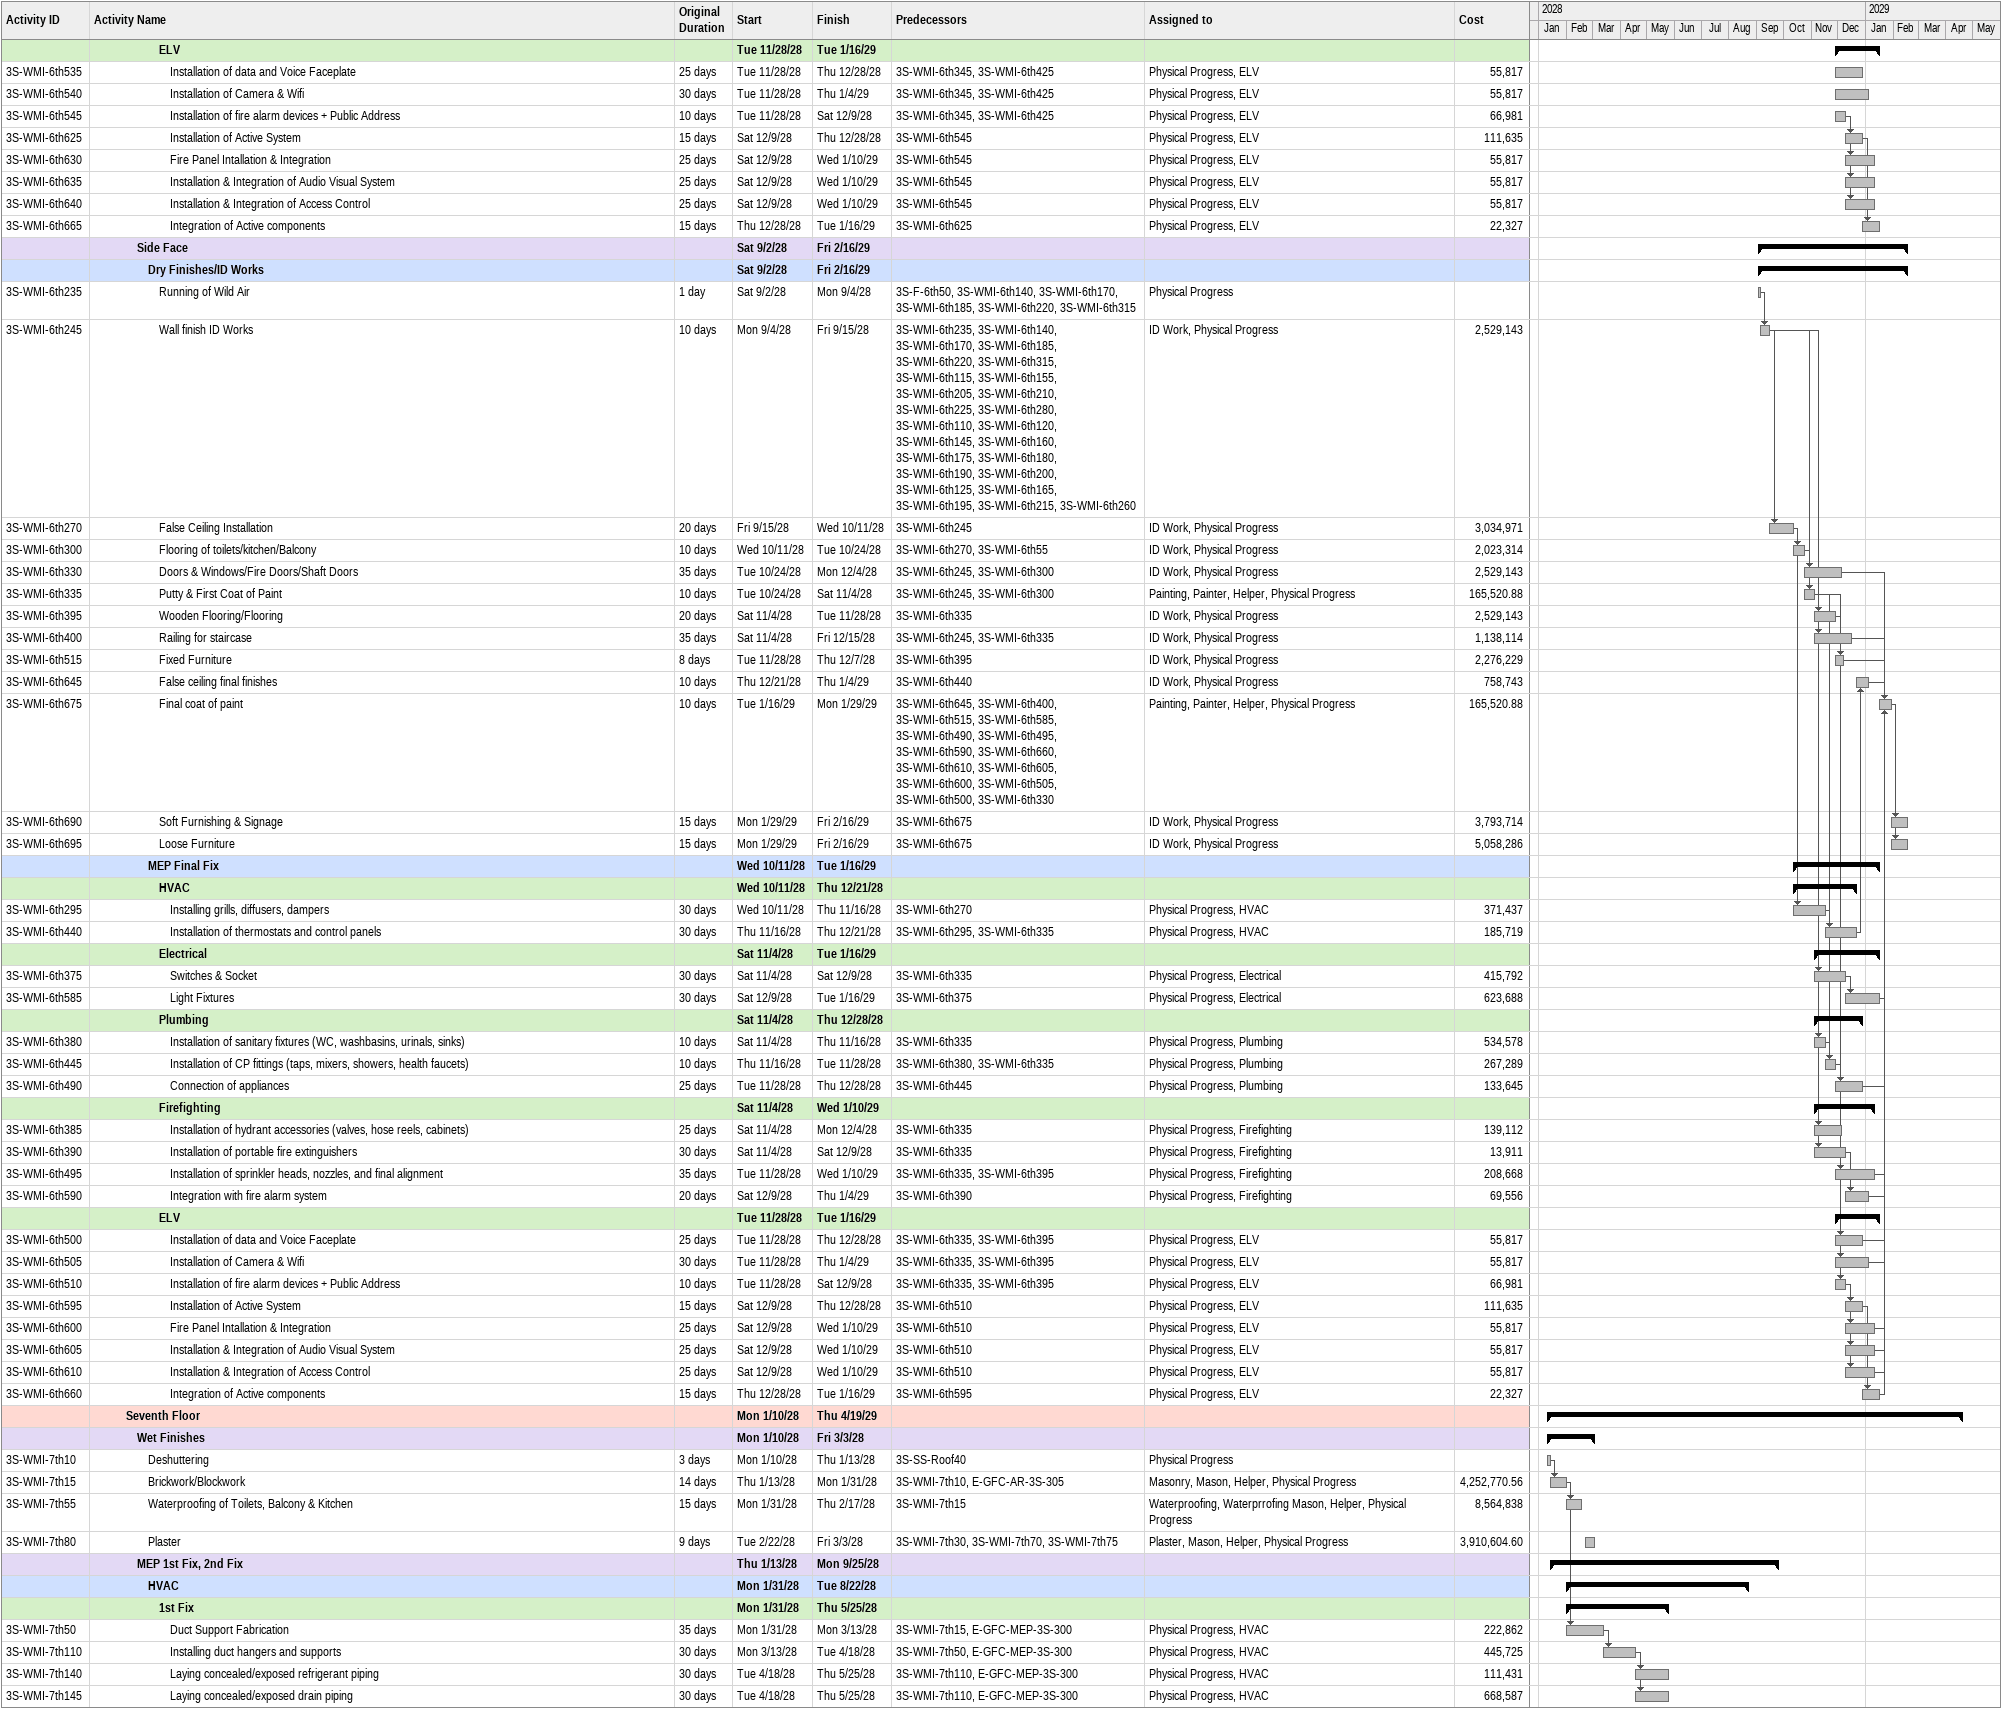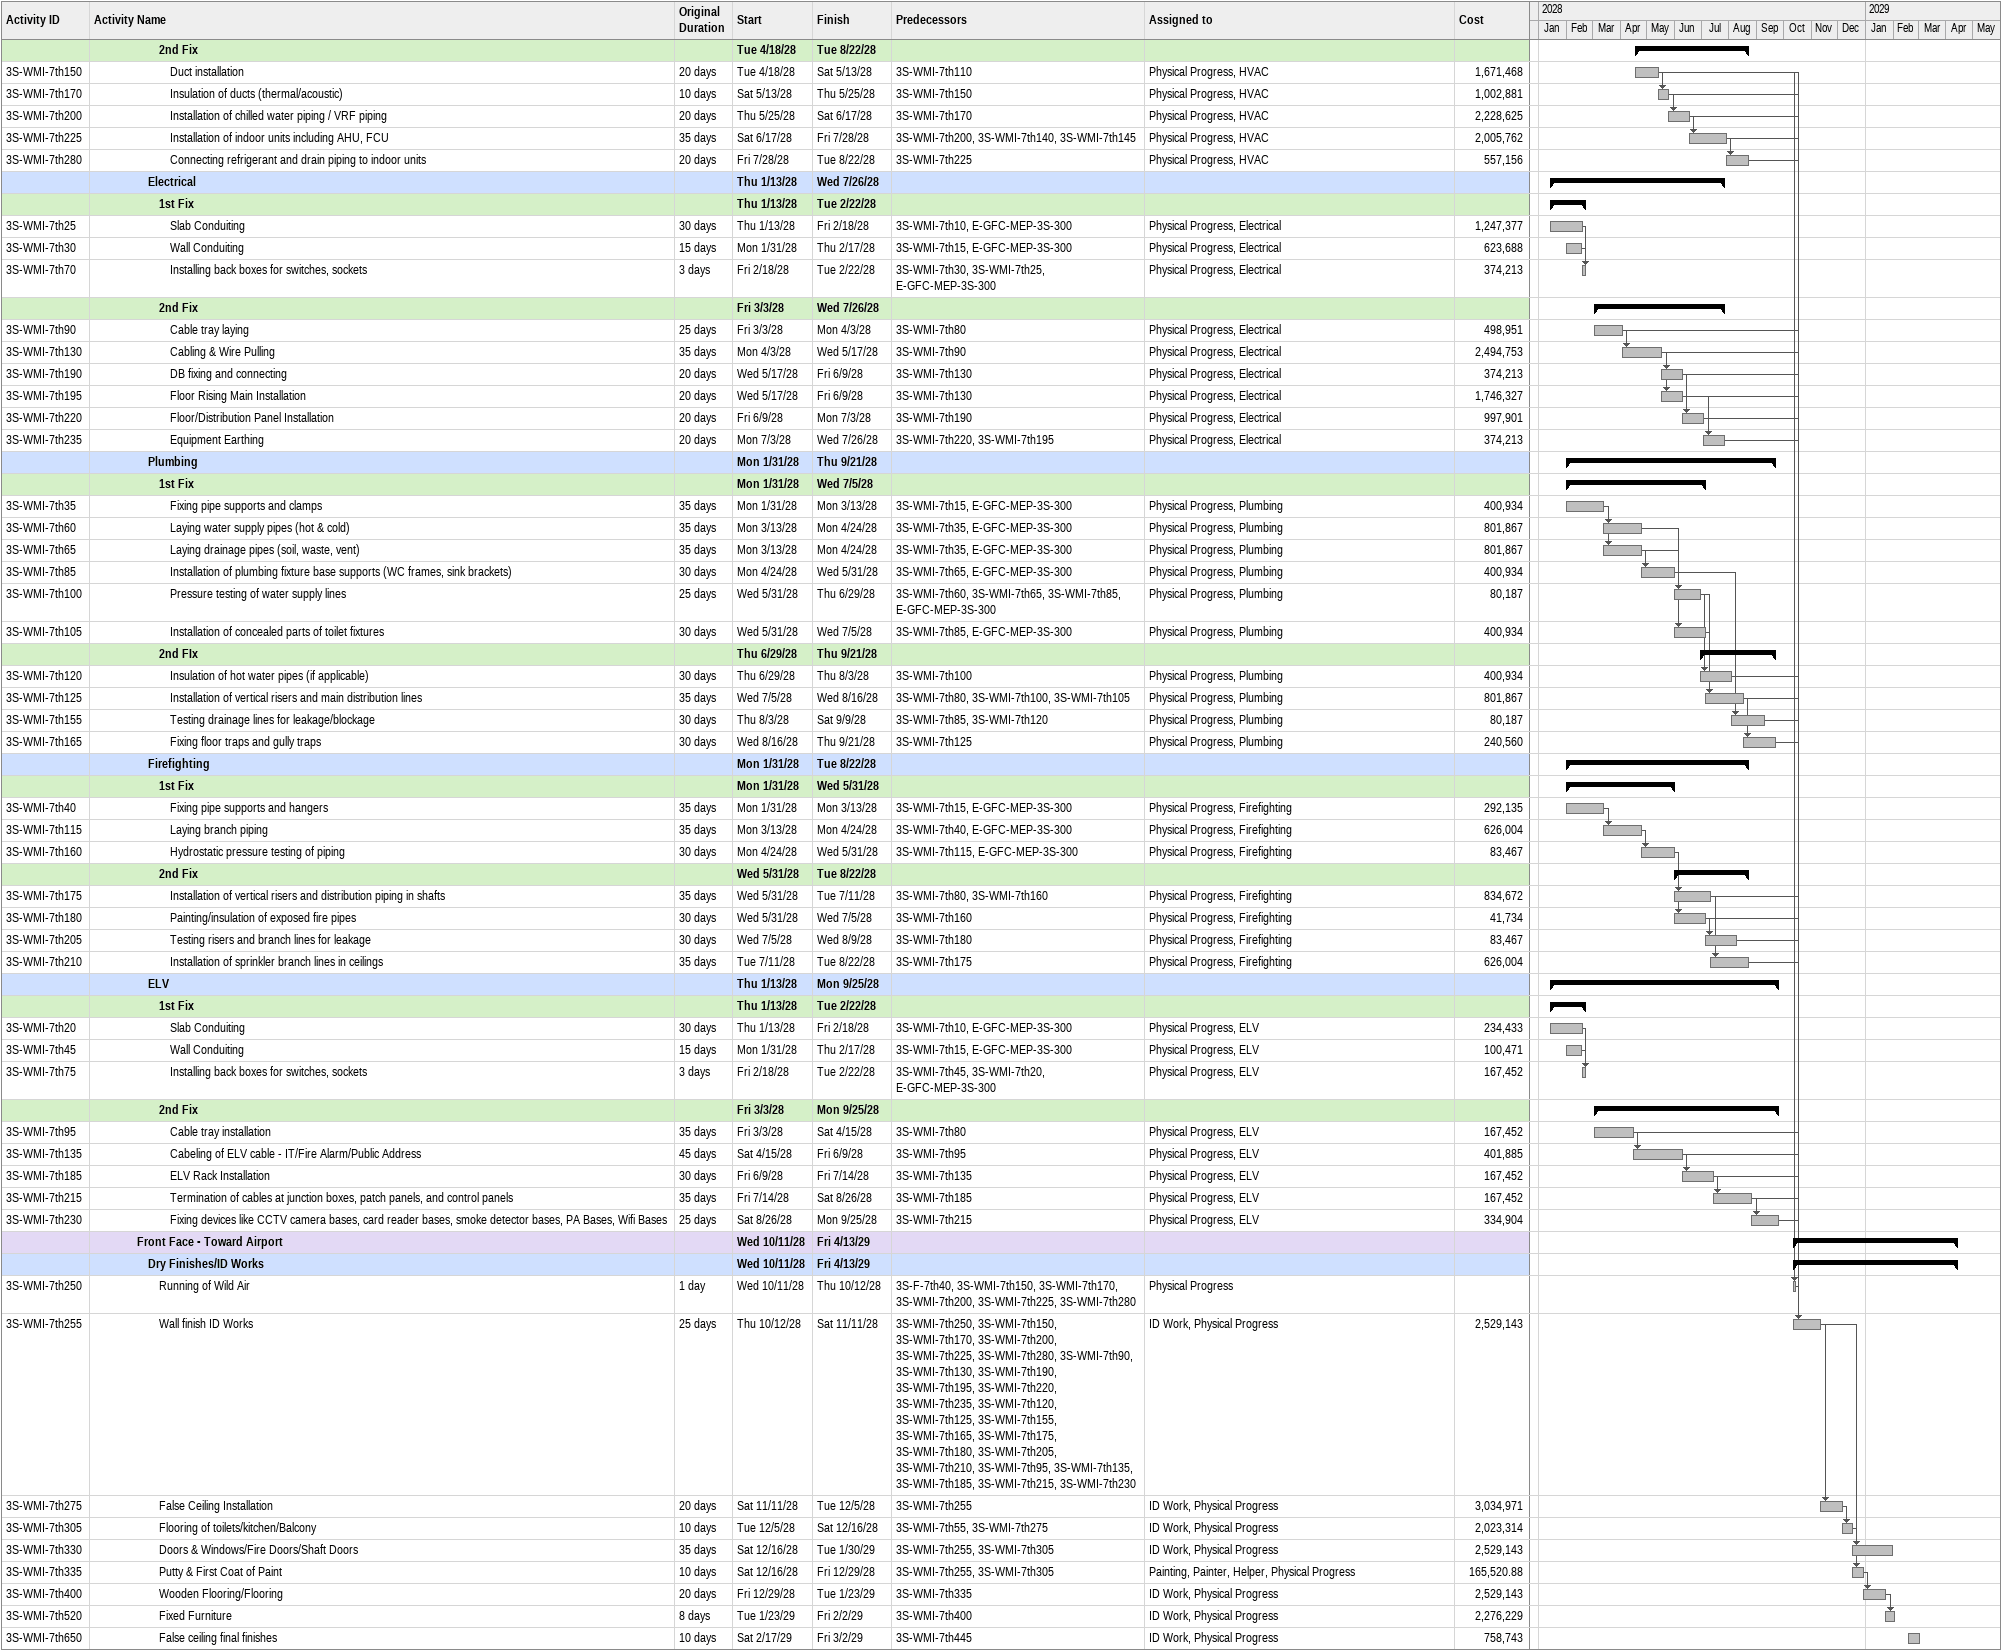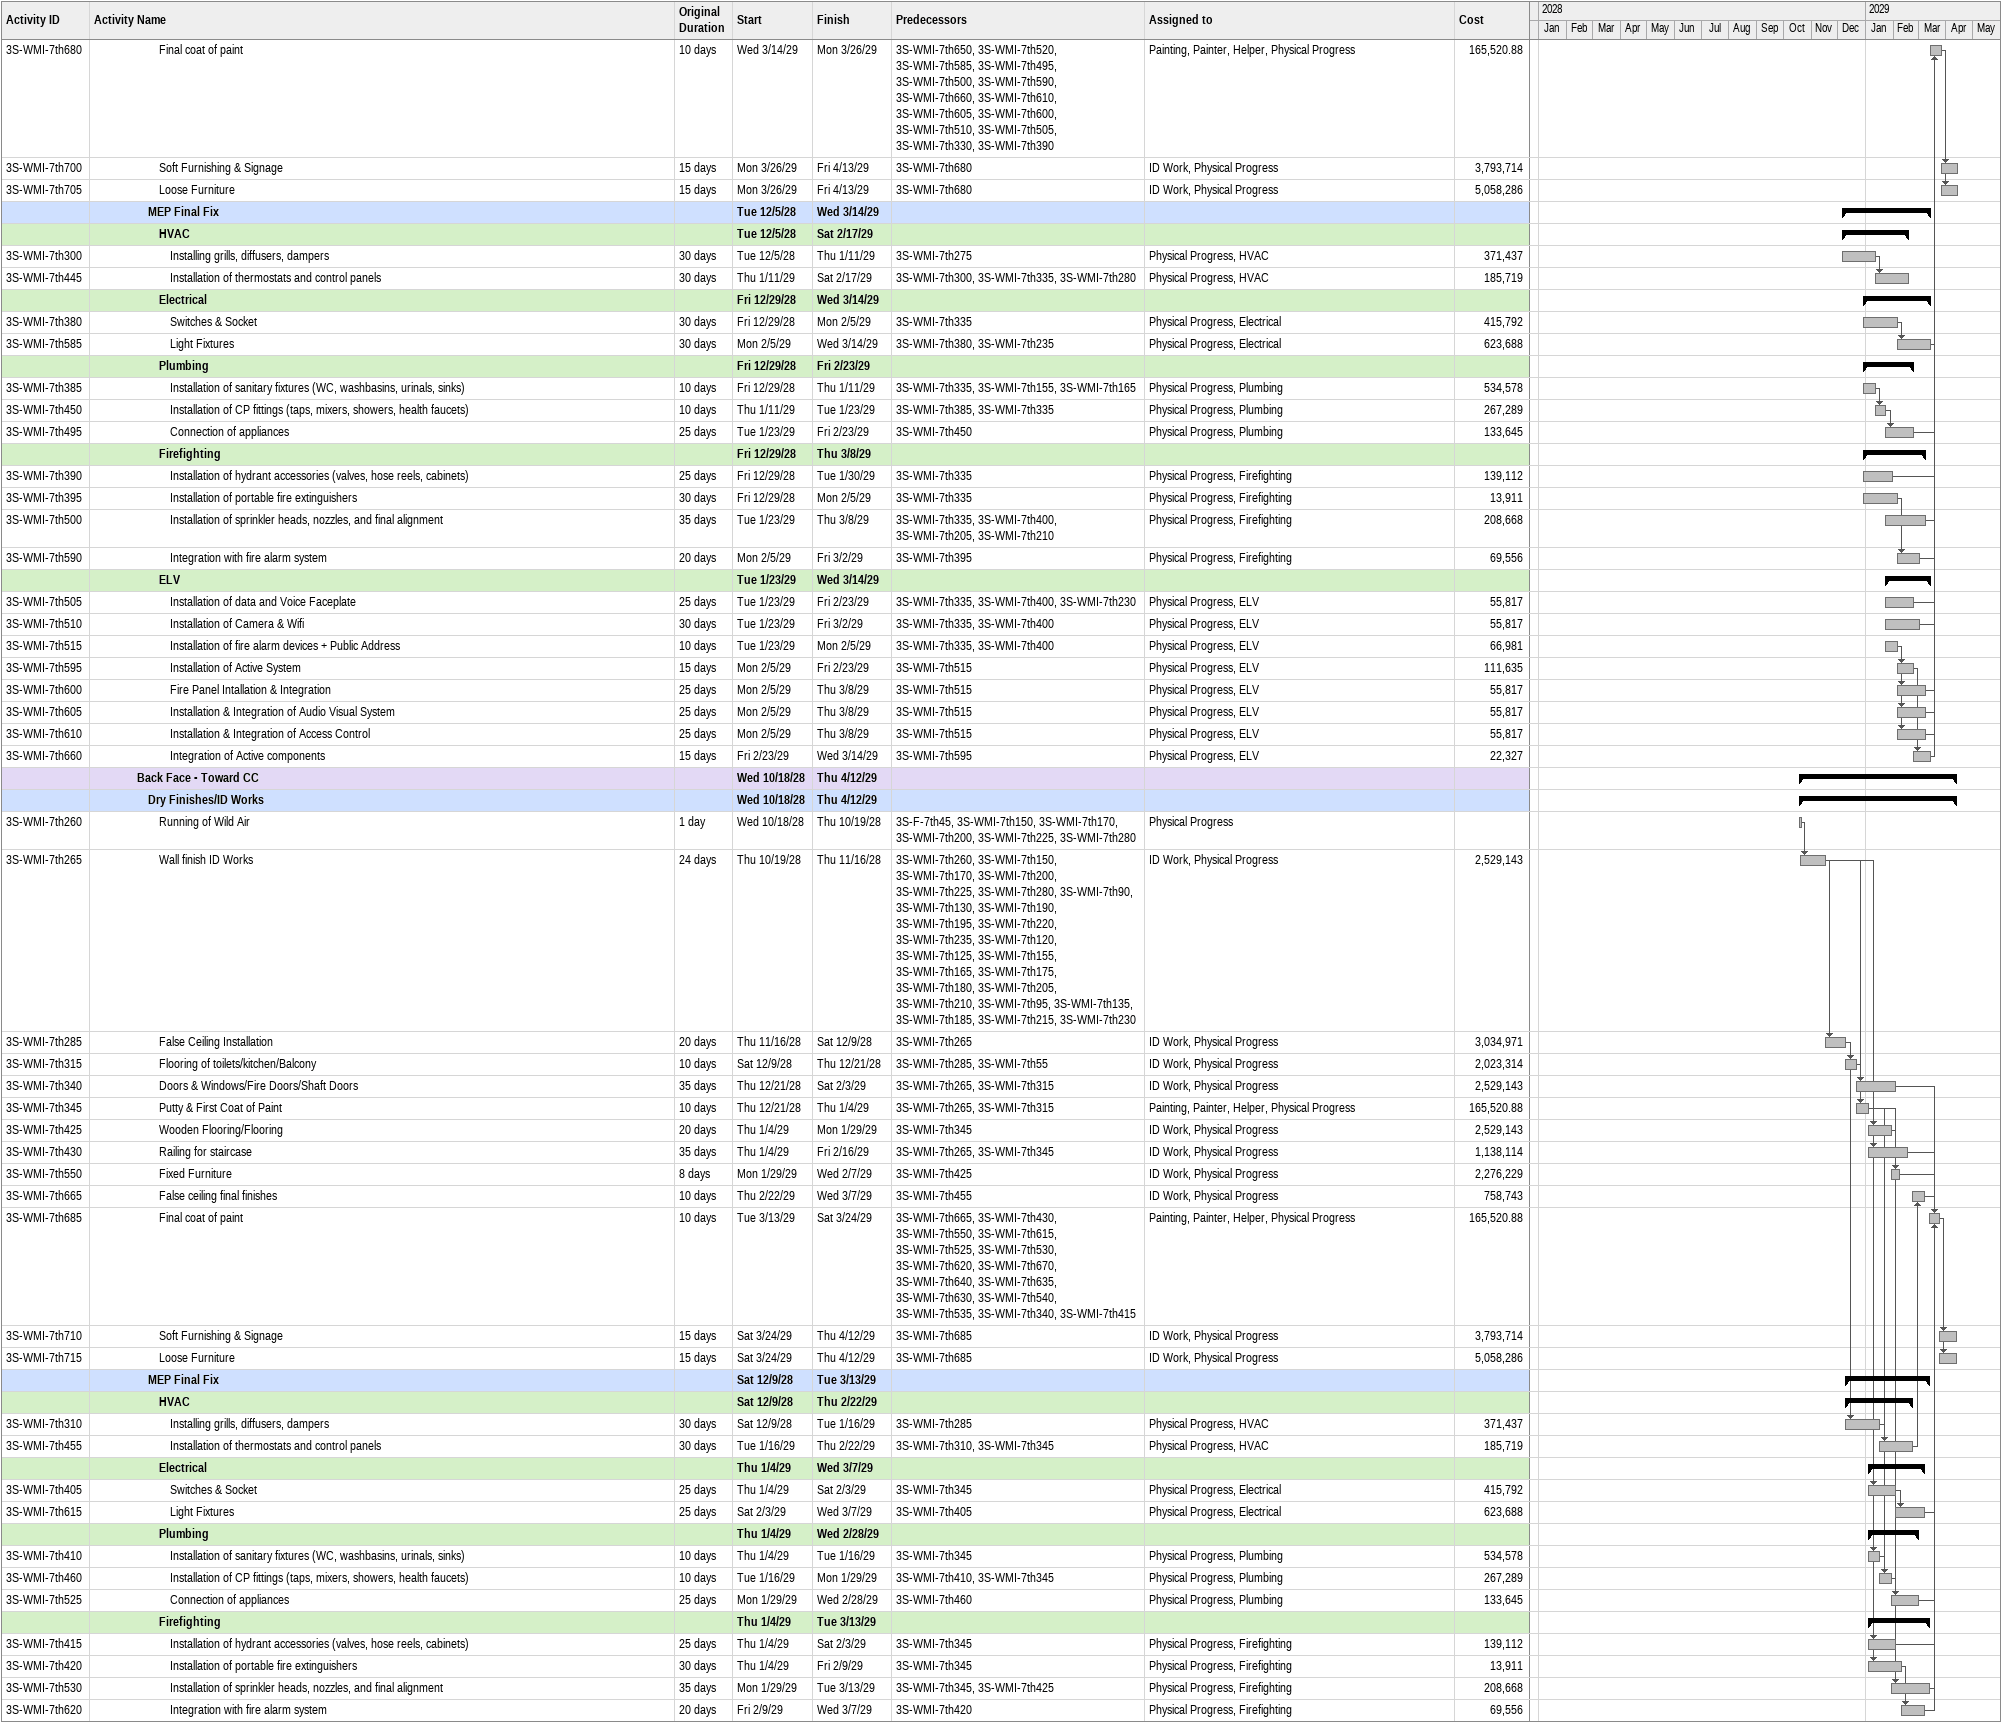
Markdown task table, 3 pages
| ID | Level | Task | Original duration | Start | Finish | Predecessors | Resources | Cost |
|---|---|---|---|---|---|---|---|---|
|  | 7 | **ELV** |  | 2028-11-28 | 2029-01-16 |  |  |  |
| 3S-WMI-6th535 | 8 | Installation of data and Voice Faceplate | 25d | 2028-11-28 | 2028-12-28 | 3S-WMI-6th345, 3S-WMI-6th425 | Physical Progress, ELV | 55817 |
| 3S-WMI-6th540 | 8 | Installation of Camera & Wifi | 30d | 2028-11-28 | 2029-01-04 | 3S-WMI-6th345, 3S-WMI-6th425 | Physical Progress, ELV | 55817 |
| 3S-WMI-6th545 | 8 | Installation of fire alarm devices + Public Address | 10d | 2028-11-28 | 2028-12-09 | 3S-WMI-6th345, 3S-WMI-6th425 | Physical Progress, ELV | 66981 |
| 3S-WMI-6th625 | 8 | Installation of Active System | 15d | 2028-12-09 | 2028-12-28 | 3S-WMI-6th545 | Physical Progress, ELV | 111635 |
| 3S-WMI-6th630 | 8 | Fire Panel Intallation & Integration | 25d | 2028-12-09 | 2029-01-10 | 3S-WMI-6th545 | Physical Progress, ELV | 55817 |
| 3S-WMI-6th635 | 8 | Installation & Integration of Audio Visual System | 25d | 2028-12-09 | 2029-01-10 | 3S-WMI-6th545 | Physical Progress, ELV | 55817 |
| 3S-WMI-6th640 | 8 | Installation & Integration of Access Control | 25d | 2028-12-09 | 2029-01-10 | 3S-WMI-6th545 | Physical Progress, ELV | 55817 |
| 3S-WMI-6th665 | 8 | Integration of Active components | 15d | 2028-12-28 | 2029-01-16 | 3S-WMI-6th625 | Physical Progress, ELV | 22327 |
|  | 5 | **Side Face** |  | 2028-09-02 | 2029-02-16 |  |  |  |
|  | 6 | **Dry Finishes/ID Works** |  | 2028-09-02 | 2029-02-16 |  |  |  |
| 3S-WMI-6th235 | 7 | Running of Wild Air | 1d | 2028-09-02 | 2028-09-04 | 3S-F-6th50, 3S-WMI-6th140, 3S-WMI-6th170, 3S-WMI-6th185, 3S-WMI-6th220, 3S-WMI-6th315 | Physical Progress |  |
| 3S-WMI-6th245 | 7 | Wall finish ID Works | 10d | 2028-09-04 | 2028-09-15 | 3S-WMI-6th235, 3S-WMI-6th140, 3S-WMI-6th170, 3S-WMI-6th185, 3S-WMI-6th220, 3S-WMI-6th315, 3S-WMI-6th115, 3S-WMI-6th155, 3S-WMI-6th205, 3S-WMI-6th210, 3S-WMI-6th225, 3S-WMI-6th280, 3S-WMI-6th110, 3S-WMI-6th120, 3S-WMI-6th145, 3S-WMI-6th160, 3S-WMI-6th175, 3S-WMI-6th180, 3S-WMI-6th190, 3S-WMI-6th200, 3S-WMI-6th125, 3S-WMI-6th165, 3S-WMI-6th195, 3S-WMI-6th215, 3S-WMI-6th260 | ID Work, Physical Progress | 2529143 |
| 3S-WMI-6th270 | 7 | False Ceiling Installation | 20d | 2028-09-15 | 2028-10-11 | 3S-WMI-6th245 | ID Work, Physical Progress | 3034971 |
| 3S-WMI-6th300 | 7 | Flooring of toilets/kitchen/Balcony | 10d | 2028-10-11 | 2028-10-24 | 3S-WMI-6th270, 3S-WMI-6th55 | ID Work, Physical Progress | 2023314 |
| 3S-WMI-6th330 | 7 | Doors & Windows/Fire Doors/Shaft Doors | 35d | 2028-10-24 | 2028-12-04 | 3S-WMI-6th245, 3S-WMI-6th300 | ID Work, Physical Progress | 2529143 |
| 3S-WMI-6th335 | 7 | Putty & First Coat of Paint | 10d | 2028-10-24 | 2028-11-04 | 3S-WMI-6th245, 3S-WMI-6th300 | Painting, Painter, Helper, Physical Progress | 165520.88 |
| 3S-WMI-6th395 | 7 | Wooden Flooring/Flooring | 20d | 2028-11-04 | 2028-11-28 | 3S-WMI-6th335 | ID Work, Physical Progress | 2529143 |
| 3S-WMI-6th400 | 7 | Railing for staircase | 35d | 2028-11-04 | 2028-12-15 | 3S-WMI-6th245, 3S-WMI-6th335 | ID Work, Physical Progress | 1138114 |
| 3S-WMI-6th515 | 7 | Fixed Furniture | 8d | 2028-11-28 | 2028-12-07 | 3S-WMI-6th395 | ID Work, Physical Progress | 2276229 |
| 3S-WMI-6th645 | 7 | False ceiling final finishes | 10d | 2028-12-21 | 2029-01-04 | 3S-WMI-6th440 | ID Work, Physical Progress | 758743 |
| 3S-WMI-6th675 | 7 | Final coat of paint | 10d | 2029-01-16 | 2029-01-29 | 3S-WMI-6th645, 3S-WMI-6th400, 3S-WMI-6th515, 3S-WMI-6th585, 3S-WMI-6th490, 3S-WMI-6th495, 3S-WMI-6th590, 3S-WMI-6th660, 3S-WMI-6th610, 3S-WMI-6th605, 3S-WMI-6th600, 3S-WMI-6th505, 3S-WMI-6th500, 3S-WMI-6th330 | Painting, Painter, Helper, Physical Progress | 165520.88 |
| 3S-WMI-6th690 | 7 | Soft Furnishing & Signage | 15d | 2029-01-29 | 2029-02-16 | 3S-WMI-6th675 | ID Work, Physical Progress | 3793714 |
| 3S-WMI-6th695 | 7 | Loose Furniture | 15d | 2029-01-29 | 2029-02-16 | 3S-WMI-6th675 | ID Work, Physical Progress | 5058286 |
|  | 6 | **MEP Final Fix** |  | 2028-10-11 | 2029-01-16 |  |  |  |
|  | 7 | **HVAC** |  | 2028-10-11 | 2028-12-21 |  |  |  |
| 3S-WMI-6th295 | 8 | Installing grills, diffusers, dampers | 30d | 2028-10-11 | 2028-11-16 | 3S-WMI-6th270 | Physical Progress, HVAC | 371437 |
| 3S-WMI-6th440 | 8 | Installation of thermostats and control panels | 30d | 2028-11-16 | 2028-12-21 | 3S-WMI-6th295, 3S-WMI-6th335 | Physical Progress, HVAC | 185719 |
|  | 7 | **Electrical** |  | 2028-11-04 | 2029-01-16 |  |  |  |
| 3S-WMI-6th375 | 8 | Switches & Socket | 30d | 2028-11-04 | 2028-12-09 | 3S-WMI-6th335 | Physical Progress, Electrical | 415792 |
| 3S-WMI-6th585 | 8 | Light Fixtures | 30d | 2028-12-09 | 2029-01-16 | 3S-WMI-6th375 | Physical Progress, Electrical | 623688 |
|  | 7 | **Plumbing** |  | 2028-11-04 | 2028-12-28 |  |  |  |
| 3S-WMI-6th380 | 8 | Installation of sanitary fixtures (WC, washbasins, urinals, sinks) | 10d | 2028-11-04 | 2028-11-16 | 3S-WMI-6th335 | Physical Progress, Plumbing | 534578 |
| 3S-WMI-6th445 | 8 | Installation of CP fittings (taps, mixers, showers, health faucets) | 10d | 2028-11-16 | 2028-11-28 | 3S-WMI-6th380, 3S-WMI-6th335 | Physical Progress, Plumbing | 267289 |
| 3S-WMI-6th490 | 8 | Connection of appliances | 25d | 2028-11-28 | 2028-12-28 | 3S-WMI-6th445 | Physical Progress, Plumbing | 133645 |
|  | 7 | **Firefighting** |  | 2028-11-04 | 2029-01-10 |  |  |  |
| 3S-WMI-6th385 | 8 | Installation of hydrant accessories (valves, hose reels, cabinets) | 25d | 2028-11-04 | 2028-12-04 | 3S-WMI-6th335 | Physical Progress, Firefighting | 139112 |
| 3S-WMI-6th390 | 8 | Installation of portable fire extinguishers | 30d | 2028-11-04 | 2028-12-09 | 3S-WMI-6th335 | Physical Progress, Firefighting | 13911 |
| 3S-WMI-6th495 | 8 | Installation of sprinkler heads, nozzles, and final alignment | 35d | 2028-11-28 | 2029-01-10 | 3S-WMI-6th335, 3S-WMI-6th395 | Physical Progress, Firefighting | 208668 |
| 3S-WMI-6th590 | 8 | Integration with fire alarm system | 20d | 2028-12-09 | 2029-01-04 | 3S-WMI-6th390 | Physical Progress, Firefighting | 69556 |
|  | 7 | **ELV** |  | 2028-11-28 | 2029-01-16 |  |  |  |
| 3S-WMI-6th500 | 8 | Installation of data and Voice Faceplate | 25d | 2028-11-28 | 2028-12-28 | 3S-WMI-6th335, 3S-WMI-6th395 | Physical Progress, ELV | 55817 |
| 3S-WMI-6th505 | 8 | Installation of Camera & Wifi | 30d | 2028-11-28 | 2029-01-04 | 3S-WMI-6th335, 3S-WMI-6th395 | Physical Progress, ELV | 55817 |
| 3S-WMI-6th510 | 8 | Installation of fire alarm devices + Public Address | 10d | 2028-11-28 | 2028-12-09 | 3S-WMI-6th335, 3S-WMI-6th395 | Physical Progress, ELV | 66981 |
| 3S-WMI-6th595 | 8 | Installation of Active System | 15d | 2028-12-09 | 2028-12-28 | 3S-WMI-6th510 | Physical Progress, ELV | 111635 |
| 3S-WMI-6th600 | 8 | Fire Panel Intallation & Integration | 25d | 2028-12-09 | 2029-01-10 | 3S-WMI-6th510 | Physical Progress, ELV | 55817 |
| 3S-WMI-6th605 | 8 | Installation & Integration of Audio Visual System | 25d | 2028-12-09 | 2029-01-10 | 3S-WMI-6th510 | Physical Progress, ELV | 55817 |
| 3S-WMI-6th610 | 8 | Installation & Integration of Access Control | 25d | 2028-12-09 | 2029-01-10 | 3S-WMI-6th510 | Physical Progress, ELV | 55817 |
| 3S-WMI-6th660 | 8 | Integration of Active components | 15d | 2028-12-28 | 2029-01-16 | 3S-WMI-6th595 | Physical Progress, ELV | 22327 |
|  | 4 | **Seventh Floor** |  | 2028-01-10 | 2029-04-19 |  |  |  |
|  | 5 | **Wet Finishes** |  | 2028-01-10 | 2028-03-03 |  |  |  |
| 3S-WMI-7th10 | 6 | Deshuttering | 3d | 2028-01-10 | 2028-01-13 | 3S-SS-Roof40 | Physical Progress |  |
| 3S-WMI-7th15 | 6 | Brickwork/Blockwork | 14d | 2028-01-13 | 2028-01-31 | 3S-WMI-7th10, E-GFC-AR-3S-305 | Masonry, Mason, Helper, Physical Progress | 4252770.56 |
| 3S-WMI-7th55 | 6 | Waterproofing of Toilets, Balcony & Kitchen | 15d | 2028-01-31 | 2028-02-17 | 3S-WMI-7th15 | Waterproofing, Waterprrofing Mason, Helper, Physical Progress | 8564838 |
| 3S-WMI-7th80 | 6 | Plaster | 9d | 2028-02-22 | 2028-03-03 | 3S-WMI-7th30, 3S-WMI-7th70, 3S-WMI-7th75 | Plaster, Mason, Helper, Physical Progress | 3910604.60 |
|  | 5 | **MEP 1st Fix, 2nd Fix** |  | 2028-01-13 | 2028-09-25 |  |  |  |
|  | 6 | **HVAC** |  | 2028-01-31 | 2028-08-22 |  |  |  |
|  | 7 | **1st Fix** |  | 2028-01-31 | 2028-05-25 |  |  |  |
| 3S-WMI-7th50 | 8 | Duct Support Fabrication | 35d | 2028-01-31 | 2028-03-13 | 3S-WMI-7th15, E-GFC-MEP-3S-300 | Physical Progress, HVAC | 222862 |
| 3S-WMI-7th110 | 8 | Installing duct hangers and supports | 30d | 2028-03-13 | 2028-04-18 | 3S-WMI-7th50, E-GFC-MEP-3S-300 | Physical Progress, HVAC | 445725 |
| 3S-WMI-7th140 | 8 | Laying concealed/exposed refrigerant piping | 30d | 2028-04-18 | 2028-05-25 | 3S-WMI-7th110, E-GFC-MEP-3S-300 | Physical Progress, HVAC | 111431 |
| 3S-WMI-7th145 | 8 | Laying concealed/exposed drain piping | 30d | 2028-04-18 | 2028-05-25 | 3S-WMI-7th110, E-GFC-MEP-3S-300 | Physical Progress, HVAC | 668587 |
|  | 7 | **2nd Fix** |  | 2028-04-18 | 2028-08-22 |  |  |  |
| 3S-WMI-7th150 | 8 | Duct installation | 20d | 2028-04-18 | 2028-05-13 | 3S-WMI-7th110 | Physical Progress, HVAC | 1671468 |
| 3S-WMI-7th170 | 8 | Insulation of ducts (thermal/acoustic) | 10d | 2028-05-13 | 2028-05-25 | 3S-WMI-7th150 | Physical Progress, HVAC | 1002881 |
| 3S-WMI-7th200 | 8 | Installation of chilled water piping / VRF piping | 20d | 2028-05-25 | 2028-06-17 | 3S-WMI-7th170 | Physical Progress, HVAC | 2228625 |
| 3S-WMI-7th225 | 8 | Installation of indoor units including AHU, FCU | 35d | 2028-06-17 | 2028-07-28 | 3S-WMI-7th200, 3S-WMI-7th140, 3S-WMI-7th145 | Physical Progress, HVAC | 2005762 |
| 3S-WMI-7th280 | 8 | Connecting refrigerant and drain piping to indoor units | 20d | 2028-07-28 | 2028-08-22 | 3S-WMI-7th225 | Physical Progress, HVAC | 557156 |
|  | 6 | **Electrical** |  | 2028-01-13 | 2028-07-26 |  |  |  |
|  | 7 | **1st Fix** |  | 2028-01-13 | 2028-02-22 |  |  |  |
| 3S-WMI-7th25 | 8 | Slab Conduiting | 30d | 2028-01-13 | 2028-02-18 | 3S-WMI-7th10, E-GFC-MEP-3S-300 | Physical Progress, Electrical | 1247377 |
| 3S-WMI-7th30 | 8 | Wall Conduiting | 15d | 2028-01-31 | 2028-02-17 | 3S-WMI-7th15, E-GFC-MEP-3S-300 | Physical Progress, Electrical | 623688 |
| 3S-WMI-7th70 | 8 | Installing back boxes for switches, sockets | 3d | 2028-02-18 | 2028-02-22 | 3S-WMI-7th30, 3S-WMI-7th25, E-GFC-MEP-3S-300 | Physical Progress, Electrical | 374213 |
|  | 7 | **2nd Fix** |  | 2028-03-03 | 2028-07-26 |  |  |  |
| 3S-WMI-7th90 | 8 | Cable tray laying | 25d | 2028-03-03 | 2028-04-03 | 3S-WMI-7th80 | Physical Progress, Electrical | 498951 |
| 3S-WMI-7th130 | 8 | Cabling & Wire Pulling | 35d | 2028-04-03 | 2028-05-17 | 3S-WMI-7th90 | Physical Progress, Electrical | 2494753 |
| 3S-WMI-7th190 | 8 | DB fixing and connecting | 20d | 2028-05-17 | 2028-06-09 | 3S-WMI-7th130 | Physical Progress, Electrical | 374213 |
| 3S-WMI-7th195 | 8 | Floor Rising Main Installation | 20d | 2028-05-17 | 2028-06-09 | 3S-WMI-7th130 | Physical Progress, Electrical | 1746327 |
| 3S-WMI-7th220 | 8 | Floor/Distribution Panel Installation | 20d | 2028-06-09 | 2028-07-03 | 3S-WMI-7th190 | Physical Progress, Electrical | 997901 |
| 3S-WMI-7th235 | 8 | Equipment Earthing | 20d | 2028-07-03 | 2028-07-26 | 3S-WMI-7th220, 3S-WMI-7th195 | Physical Progress, Electrical | 374213 |
|  | 6 | **Plumbing** |  | 2028-01-31 | 2028-09-21 |  |  |  |
|  | 7 | **1st Fix** |  | 2028-01-31 | 2028-07-05 |  |  |  |
| 3S-WMI-7th35 | 8 | Fixing pipe supports and clamps | 35d | 2028-01-31 | 2028-03-13 | 3S-WMI-7th15, E-GFC-MEP-3S-300 | Physical Progress, Plumbing | 400934 |
| 3S-WMI-7th60 | 8 | Laying water supply pipes (hot & cold) | 35d | 2028-03-13 | 2028-04-24 | 3S-WMI-7th35, E-GFC-MEP-3S-300 | Physical Progress, Plumbing | 801867 |
| 3S-WMI-7th65 | 8 | Laying drainage pipes (soil, waste, vent) | 35d | 2028-03-13 | 2028-04-24 | 3S-WMI-7th35, E-GFC-MEP-3S-300 | Physical Progress, Plumbing | 801867 |
| 3S-WMI-7th85 | 8 | Installation of plumbing fixture base supports (WC frames, sink brackets) | 30d | 2028-04-24 | 2028-05-31 | 3S-WMI-7th65, E-GFC-MEP-3S-300 | Physical Progress, Plumbing | 400934 |
| 3S-WMI-7th100 | 8 | Pressure testing of water supply lines | 25d | 2028-05-31 | 2028-06-29 | 3S-WMI-7th60, 3S-WMI-7th65, 3S-WMI-7th85, E-GFC-MEP-3S-300 | Physical Progress, Plumbing | 80187 |
| 3S-WMI-7th105 | 8 | Installation of concealed parts of toilet fixtures | 30d | 2028-05-31 | 2028-07-05 | 3S-WMI-7th85, E-GFC-MEP-3S-300 | Physical Progress, Plumbing | 400934 |
|  | 7 | **2nd FIx** |  | 2028-06-29 | 2028-09-21 |  |  |  |
| 3S-WMI-7th120 | 8 | Insulation of hot water pipes (if applicable) | 30d | 2028-06-29 | 2028-08-03 | 3S-WMI-7th100 | Physical Progress, Plumbing | 400934 |
| 3S-WMI-7th125 | 8 | Installation of vertical risers and main distribution lines | 35d | 2028-07-05 | 2028-08-16 | 3S-WMI-7th80, 3S-WMI-7th100, 3S-WMI-7th105 | Physical Progress, Plumbing | 801867 |
| 3S-WMI-7th155 | 8 | Testing drainage lines for leakage/blockage | 30d | 2028-08-03 | 2028-09-09 | 3S-WMI-7th85, 3S-WMI-7th120 | Physical Progress, Plumbing | 80187 |
| 3S-WMI-7th165 | 8 | Fixing floor traps and gully traps | 30d | 2028-08-16 | 2028-09-21 | 3S-WMI-7th125 | Physical Progress, Plumbing | 240560 |
|  | 6 | **Firefighting** |  | 2028-01-31 | 2028-08-22 |  |  |  |
|  | 7 | **1st Fix** |  | 2028-01-31 | 2028-05-31 |  |  |  |
| 3S-WMI-7th40 | 8 | Fixing pipe supports and hangers | 35d | 2028-01-31 | 2028-03-13 | 3S-WMI-7th15, E-GFC-MEP-3S-300 | Physical Progress, Firefighting | 292135 |
| 3S-WMI-7th115 | 8 | Laying branch piping | 35d | 2028-03-13 | 2028-04-24 | 3S-WMI-7th40, E-GFC-MEP-3S-300 | Physical Progress, Firefighting | 626004 |
| 3S-WMI-7th160 | 8 | Hydrostatic pressure testing of piping | 30d | 2028-04-24 | 2028-05-31 | 3S-WMI-7th115, E-GFC-MEP-3S-300 | Physical Progress, Firefighting | 83467 |
|  | 7 | **2nd Fix** |  | 2028-05-31 | 2028-08-22 |  |  |  |
| 3S-WMI-7th175 | 8 | Installation of vertical risers and distribution piping in shafts | 35d | 2028-05-31 | 2028-07-11 | 3S-WMI-7th80, 3S-WMI-7th160 | Physical Progress, Firefighting | 834672 |
| 3S-WMI-7th180 | 8 | Painting/insulation of exposed fire pipes | 30d | 2028-05-31 | 2028-07-05 | 3S-WMI-7th160 | Physical Progress, Firefighting | 41734 |
| 3S-WMI-7th205 | 8 | Testing risers and branch lines for leakage | 30d | 2028-07-05 | 2028-08-09 | 3S-WMI-7th180 | Physical Progress, Firefighting | 83467 |
| 3S-WMI-7th210 | 8 | Installation of sprinkler branch lines in ceilings | 35d | 2028-07-11 | 2028-08-22 | 3S-WMI-7th175 | Physical Progress, Firefighting | 626004 |
|  | 6 | **ELV** |  | 2028-01-13 | 2028-09-25 |  |  |  |
|  | 7 | **1st Fix** |  | 2028-01-13 | 2028-02-22 |  |  |  |
| 3S-WMI-7th20 | 8 | Slab Conduiting | 30d | 2028-01-13 | 2028-02-18 | 3S-WMI-7th10, E-GFC-MEP-3S-300 | Physical Progress, ELV | 234433 |
| 3S-WMI-7th45 | 8 | Wall Conduiting | 15d | 2028-01-31 | 2028-02-17 | 3S-WMI-7th15, E-GFC-MEP-3S-300 | Physical Progress, ELV | 100471 |
| 3S-WMI-7th75 | 8 | Installing back boxes for switches, sockets | 3d | 2028-02-18 | 2028-02-22 | 3S-WMI-7th45, 3S-WMI-7th20, E-GFC-MEP-3S-300 | Physical Progress, ELV | 167452 |
|  | 7 | **2nd Fix** |  | 2028-03-03 | 2028-09-25 |  |  |  |
| 3S-WMI-7th95 | 8 | Cable tray installation | 35d | 2028-03-03 | 2028-04-15 | 3S-WMI-7th80 | Physical Progress, ELV | 167452 |
| 3S-WMI-7th135 | 8 | Cabeling of ELV cable - IT/Fire Alarm/Public Address | 45d | 2028-04-15 | 2028-06-09 | 3S-WMI-7th95 | Physical Progress, ELV | 401885 |
| 3S-WMI-7th185 | 8 | ELV Rack Installation | 30d | 2028-06-09 | 2028-07-14 | 3S-WMI-7th135 | Physical Progress, ELV | 167452 |
| 3S-WMI-7th215 | 8 | Termination of cables at junction boxes, patch panels, and control panels | 35d | 2028-07-14 | 2028-08-26 | 3S-WMI-7th185 | Physical Progress, ELV | 167452 |
| 3S-WMI-7th230 | 8 | Fixing devices like CCTV camera bases, card reader bases, smoke detector bases, PA Bases, Wifi Bases | 25d | 2028-08-26 | 2028-09-25 | 3S-WMI-7th215 | Physical Progress, ELV | 334904 |
|  | 5 | **Front Face - Toward Airport** |  | 2028-10-11 | 2029-04-13 |  |  |  |
|  | 6 | **Dry Finishes/ID Works** |  | 2028-10-11 | 2029-04-13 |  |  |  |
| 3S-WMI-7th250 | 7 | Running of Wild Air | 1d | 2028-10-11 | 2028-10-12 | 3S-F-7th40, 3S-WMI-7th150, 3S-WMI-7th170, 3S-WMI-7th200, 3S-WMI-7th225, 3S-WMI-7th280 | Physical Progress |  |
| 3S-WMI-7th255 | 7 | Wall finish ID Works | 25d | 2028-10-12 | 2028-11-11 | 3S-WMI-7th250, 3S-WMI-7th150, 3S-WMI-7th170, 3S-WMI-7th200, 3S-WMI-7th225, 3S-WMI-7th280, 3S-WMI-7th90, 3S-WMI-7th130, 3S-WMI-7th190, 3S-WMI-7th195, 3S-WMI-7th220, 3S-WMI-7th235, 3S-WMI-7th120, 3S-WMI-7th125, 3S-WMI-7th155, 3S-WMI-7th165, 3S-WMI-7th175, 3S-WMI-7th180, 3S-WMI-7th205, 3S-WMI-7th210, 3S-WMI-7th95, 3S-WMI-7th135, 3S-WMI-7th185, 3S-WMI-7th215, 3S-WMI-7th230 | ID Work, Physical Progress | 2529143 |
| 3S-WMI-7th275 | 7 | False Ceiling Installation | 20d | 2028-11-11 | 2028-12-05 | 3S-WMI-7th255 | ID Work, Physical Progress | 3034971 |
| 3S-WMI-7th305 | 7 | Flooring of toilets/kitchen/Balcony | 10d | 2028-12-05 | 2028-12-16 | 3S-WMI-7th55, 3S-WMI-7th275 | ID Work, Physical Progress | 2023314 |
| 3S-WMI-7th330 | 7 | Doors & Windows/Fire Doors/Shaft Doors | 35d | 2028-12-16 | 2029-01-30 | 3S-WMI-7th255, 3S-WMI-7th305 | ID Work, Physical Progress | 2529143 |
| 3S-WMI-7th335 | 7 | Putty & First Coat of Paint | 10d | 2028-12-16 | 2028-12-29 | 3S-WMI-7th255, 3S-WMI-7th305 | Painting, Painter, Helper, Physical Progress | 165520.88 |
| 3S-WMI-7th400 | 7 | Wooden Flooring/Flooring | 20d | 2028-12-29 | 2029-01-23 | 3S-WMI-7th335 | ID Work, Physical Progress | 2529143 |
| 3S-WMI-7th520 | 7 | Fixed Furniture | 8d | 2029-01-23 | 2029-02-02 | 3S-WMI-7th400 | ID Work, Physical Progress | 2276229 |
| 3S-WMI-7th650 | 7 | False ceiling final finishes | 10d | 2029-02-17 | 2029-03-02 | 3S-WMI-7th445 | ID Work, Physical Progress | 758743 |
| 3S-WMI-7th680 | 7 | Final coat of paint | 10d | 2029-03-14 | 2029-03-26 | 3S-WMI-7th650, 3S-WMI-7th520, 3S-WMI-7th585, 3S-WMI-7th495, 3S-WMI-7th500, 3S-WMI-7th590, 3S-WMI-7th660, 3S-WMI-7th610, 3S-WMI-7th605, 3S-WMI-7th600, 3S-WMI-7th510, 3S-WMI-7th505, 3S-WMI-7th330, 3S-WMI-7th390 | Painting, Painter, Helper, Physical Progress | 165520.88 |
| 3S-WMI-7th700 | 7 | Soft Furnishing & Signage | 15d | 2029-03-26 | 2029-04-13 | 3S-WMI-7th680 | ID Work, Physical Progress | 3793714 |
| 3S-WMI-7th705 | 7 | Loose Furniture | 15d | 2029-03-26 | 2029-04-13 | 3S-WMI-7th680 | ID Work, Physical Progress | 5058286 |
|  | 6 | **MEP Final Fix** |  | 2028-12-05 | 2029-03-14 |  |  |  |
|  | 7 | **HVAC** |  | 2028-12-05 | 2029-02-17 |  |  |  |
| 3S-WMI-7th300 | 8 | Installing grills, diffusers, dampers | 30d | 2028-12-05 | 2029-01-11 | 3S-WMI-7th275 | Physical Progress, HVAC | 371437 |
| 3S-WMI-7th445 | 8 | Installation of thermostats and control panels | 30d | 2029-01-11 | 2029-02-17 | 3S-WMI-7th300, 3S-WMI-7th335, 3S-WMI-7th280 | Physical Progress, HVAC | 185719 |
|  | 7 | **Electrical** |  | 2028-12-29 | 2029-03-14 |  |  |  |
| 3S-WMI-7th380 | 8 | Switches & Socket | 30d | 2028-12-29 | 2029-02-05 | 3S-WMI-7th335 | Physical Progress, Electrical | 415792 |
| 3S-WMI-7th585 | 8 | Light Fixtures | 30d | 2029-02-05 | 2029-03-14 | 3S-WMI-7th380, 3S-WMI-7th235 | Physical Progress, Electrical | 623688 |
|  | 7 | **Plumbing** |  | 2028-12-29 | 2029-02-23 |  |  |  |
| 3S-WMI-7th385 | 8 | Installation of sanitary fixtures (WC, washbasins, urinals, sinks) | 10d | 2028-12-29 | 2029-01-11 | 3S-WMI-7th335, 3S-WMI-7th155, 3S-WMI-7th165 | Physical Progress, Plumbing | 534578 |
| 3S-WMI-7th450 | 8 | Installation of CP fittings (taps, mixers, showers, health faucets) | 10d | 2029-01-11 | 2029-01-23 | 3S-WMI-7th385, 3S-WMI-7th335 | Physical Progress, Plumbing | 267289 |
| 3S-WMI-7th495 | 8 | Connection of appliances | 25d | 2029-01-23 | 2029-02-23 | 3S-WMI-7th450 | Physical Progress, Plumbing | 133645 |
|  | 7 | **Firefighting** |  | 2028-12-29 | 2029-03-08 |  |  |  |
| 3S-WMI-7th390 | 8 | Installation of hydrant accessories (valves, hose reels, cabinets) | 25d | 2028-12-29 | 2029-01-30 | 3S-WMI-7th335 | Physical Progress, Firefighting | 139112 |
| 3S-WMI-7th395 | 8 | Installation of portable fire extinguishers | 30d | 2028-12-29 | 2029-02-05 | 3S-WMI-7th335 | Physical Progress, Firefighting | 13911 |
| 3S-WMI-7th500 | 8 | Installation of sprinkler heads, nozzles, and final alignment | 35d | 2029-01-23 | 2029-03-08 | 3S-WMI-7th335, 3S-WMI-7th400, 3S-WMI-7th205, 3S-WMI-7th210 | Physical Progress, Firefighting | 208668 |
| 3S-WMI-7th590 | 8 | Integration with fire alarm system | 20d | 2029-02-05 | 2029-03-02 | 3S-WMI-7th395 | Physical Progress, Firefighting | 69556 |
|  | 7 | **ELV** |  | 2029-01-23 | 2029-03-14 |  |  |  |
| 3S-WMI-7th505 | 8 | Installation of data and Voice Faceplate | 25d | 2029-01-23 | 2029-02-23 | 3S-WMI-7th335, 3S-WMI-7th400, 3S-WMI-7th230 | Physical Progress, ELV | 55817 |
| 3S-WMI-7th510 | 8 | Installation of Camera & Wifi | 30d | 2029-01-23 | 2029-03-02 | 3S-WMI-7th335, 3S-WMI-7th400 | Physical Progress, ELV | 55817 |
| 3S-WMI-7th515 | 8 | Installation of fire alarm devices + Public Address | 10d | 2029-01-23 | 2029-02-05 | 3S-WMI-7th335, 3S-WMI-7th400 | Physical Progress, ELV | 66981 |
| 3S-WMI-7th595 | 8 | Installation of Active System | 15d | 2029-02-05 | 2029-02-23 | 3S-WMI-7th515 | Physical Progress, ELV | 111635 |
| 3S-WMI-7th600 | 8 | Fire Panel Intallation & Integration | 25d | 2029-02-05 | 2029-03-08 | 3S-WMI-7th515 | Physical Progress, ELV | 55817 |
| 3S-WMI-7th605 | 8 | Installation & Integration of Audio Visual System | 25d | 2029-02-05 | 2029-03-08 | 3S-WMI-7th515 | Physical Progress, ELV | 55817 |
| 3S-WMI-7th610 | 8 | Installation & Integration of Access Control | 25d | 2029-02-05 | 2029-03-08 | 3S-WMI-7th515 | Physical Progress, ELV | 55817 |
| 3S-WMI-7th660 | 8 | Integration of Active components | 15d | 2029-02-23 | 2029-03-14 | 3S-WMI-7th595 | Physical Progress, ELV | 22327 |
|  | 5 | **Back Face - Toward CC** |  | 2028-10-18 | 2029-04-12 |  |  |  |
|  | 6 | **Dry Finishes/ID Works** |  | 2028-10-18 | 2029-04-12 |  |  |  |
| 3S-WMI-7th260 | 7 | Running of Wild Air | 1d | 2028-10-18 | 2028-10-19 | 3S-F-7th45, 3S-WMI-7th150, 3S-WMI-7th170, 3S-WMI-7th200, 3S-WMI-7th225, 3S-WMI-7th280 | Physical Progress |  |
| 3S-WMI-7th265 | 7 | Wall finish ID Works | 24d | 2028-10-19 | 2028-11-16 | 3S-WMI-7th260, 3S-WMI-7th150, 3S-WMI-7th170, 3S-WMI-7th200, 3S-WMI-7th225, 3S-WMI-7th280, 3S-WMI-7th90, 3S-WMI-7th130, 3S-WMI-7th190, 3S-WMI-7th195, 3S-WMI-7th220, 3S-WMI-7th235, 3S-WMI-7th120, 3S-WMI-7th125, 3S-WMI-7th155, 3S-WMI-7th165, 3S-WMI-7th175, 3S-WMI-7th180, 3S-WMI-7th205, 3S-WMI-7th210, 3S-WMI-7th95, 3S-WMI-7th135, 3S-WMI-7th185, 3S-WMI-7th215, 3S-WMI-7th230 | ID Work, Physical Progress | 2529143 |
| 3S-WMI-7th285 | 7 | False Ceiling Installation | 20d | 2028-11-16 | 2028-12-09 | 3S-WMI-7th265 | ID Work, Physical Progress | 3034971 |
| 3S-WMI-7th315 | 7 | Flooring of toilets/kitchen/Balcony | 10d | 2028-12-09 | 2028-12-21 | 3S-WMI-7th285, 3S-WMI-7th55 | ID Work, Physical Progress | 2023314 |
| 3S-WMI-7th340 | 7 | Doors & Windows/Fire Doors/Shaft Doors | 35d | 2028-12-21 | 2029-02-03 | 3S-WMI-7th265, 3S-WMI-7th315 | ID Work, Physical Progress | 2529143 |
| 3S-WMI-7th345 | 7 | Putty & First Coat of Paint | 10d | 2028-12-21 | 2029-01-04 | 3S-WMI-7th265, 3S-WMI-7th315 | Painting, Painter, Helper, Physical Progress | 165520.88 |
| 3S-WMI-7th425 | 7 | Wooden Flooring/Flooring | 20d | 2029-01-04 | 2029-01-29 | 3S-WMI-7th345 | ID Work, Physical Progress | 2529143 |
| 3S-WMI-7th430 | 7 | Railing for staircase | 35d | 2029-01-04 | 2029-02-16 | 3S-WMI-7th265, 3S-WMI-7th345 | ID Work, Physical Progress | 1138114 |
| 3S-WMI-7th550 | 7 | Fixed Furniture | 8d | 2029-01-29 | 2029-02-07 | 3S-WMI-7th425 | ID Work, Physical Progress | 2276229 |
| 3S-WMI-7th665 | 7 | False ceiling final finishes | 10d | 2029-02-22 | 2029-03-07 | 3S-WMI-7th455 | ID Work, Physical Progress | 758743 |
| 3S-WMI-7th685 | 7 | Final coat of paint | 10d | 2029-03-13 | 2029-03-24 | 3S-WMI-7th665, 3S-WMI-7th430, 3S-WMI-7th550, 3S-WMI-7th615, 3S-WMI-7th525, 3S-WMI-7th530, 3S-WMI-7th620, 3S-WMI-7th670, 3S-WMI-7th640, 3S-WMI-7th635, 3S-WMI-7th630, 3S-WMI-7th540, 3S-WMI-7th535, 3S-WMI-7th340, 3S-WMI-7th415 | Painting, Painter, Helper, Physical Progress | 165520.88 |
| 3S-WMI-7th710 | 7 | Soft Furnishing & Signage | 15d | 2029-03-24 | 2029-04-12 | 3S-WMI-7th685 | ID Work, Physical Progress | 3793714 |
| 3S-WMI-7th715 | 7 | Loose Furniture | 15d | 2029-03-24 | 2029-04-12 | 3S-WMI-7th685 | ID Work, Physical Progress | 5058286 |
|  | 6 | **MEP Final Fix** |  | 2028-12-09 | 2029-03-13 |  |  |  |
|  | 7 | **HVAC** |  | 2028-12-09 | 2029-02-22 |  |  |  |
| 3S-WMI-7th310 | 8 | Installing grills, diffusers, dampers | 30d | 2028-12-09 | 2029-01-16 | 3S-WMI-7th285 | Physical Progress, HVAC | 371437 |
| 3S-WMI-7th455 | 8 | Installation of thermostats and control panels | 30d | 2029-01-16 | 2029-02-22 | 3S-WMI-7th310, 3S-WMI-7th345 | Physical Progress, HVAC | 185719 |
|  | 7 | **Electrical** |  | 2029-01-04 | 2029-03-07 |  |  |  |
| 3S-WMI-7th405 | 8 | Switches & Socket | 25d | 2029-01-04 | 2029-02-03 | 3S-WMI-7th345 | Physical Progress, Electrical | 415792 |
| 3S-WMI-7th615 | 8 | Light Fixtures | 25d | 2029-02-03 | 2029-03-07 | 3S-WMI-7th405 | Physical Progress, Electrical | 623688 |
|  | 7 | **Plumbing** |  | 2029-01-04 | 2029-02-28 |  |  |  |
| 3S-WMI-7th410 | 8 | Installation of sanitary fixtures (WC, washbasins, urinals, sinks) | 10d | 2029-01-04 | 2029-01-16 | 3S-WMI-7th345 | Physical Progress, Plumbing | 534578 |
| 3S-WMI-7th460 | 8 | Installation of CP fittings (taps, mixers, showers, health faucets) | 10d | 2029-01-16 | 2029-01-29 | 3S-WMI-7th410, 3S-WMI-7th345 | Physical Progress, Plumbing | 267289 |
| 3S-WMI-7th525 | 8 | Connection of appliances | 25d | 2029-01-29 | 2029-02-28 | 3S-WMI-7th460 | Physical Progress, Plumbing | 133645 |
|  | 7 | **Firefighting** |  | 2029-01-04 | 2029-03-13 |  |  |  |
| 3S-WMI-7th415 | 8 | Installation of hydrant accessories (valves, hose reels, cabinets) | 25d | 2029-01-04 | 2029-02-03 | 3S-WMI-7th345 | Physical Progress, Firefighting | 139112 |
| 3S-WMI-7th420 | 8 | Installation of portable fire extinguishers | 30d | 2029-01-04 | 2029-02-09 | 3S-WMI-7th345 | Physical Progress, Firefighting | 13911 |
| 3S-WMI-7th530 | 8 | Installation of sprinkler heads, nozzles, and final alignment | 35d | 2029-01-29 | 2029-03-13 | 3S-WMI-7th345, 3S-WMI-7th425 | Physical Progress, Firefighting | 208668 |
| 3S-WMI-7th620 | 8 | Integration with fire alarm system | 20d | 2029-02-09 | 2029-03-07 | 3S-WMI-7th420 | Physical Progress, Firefighting | 69556 |
